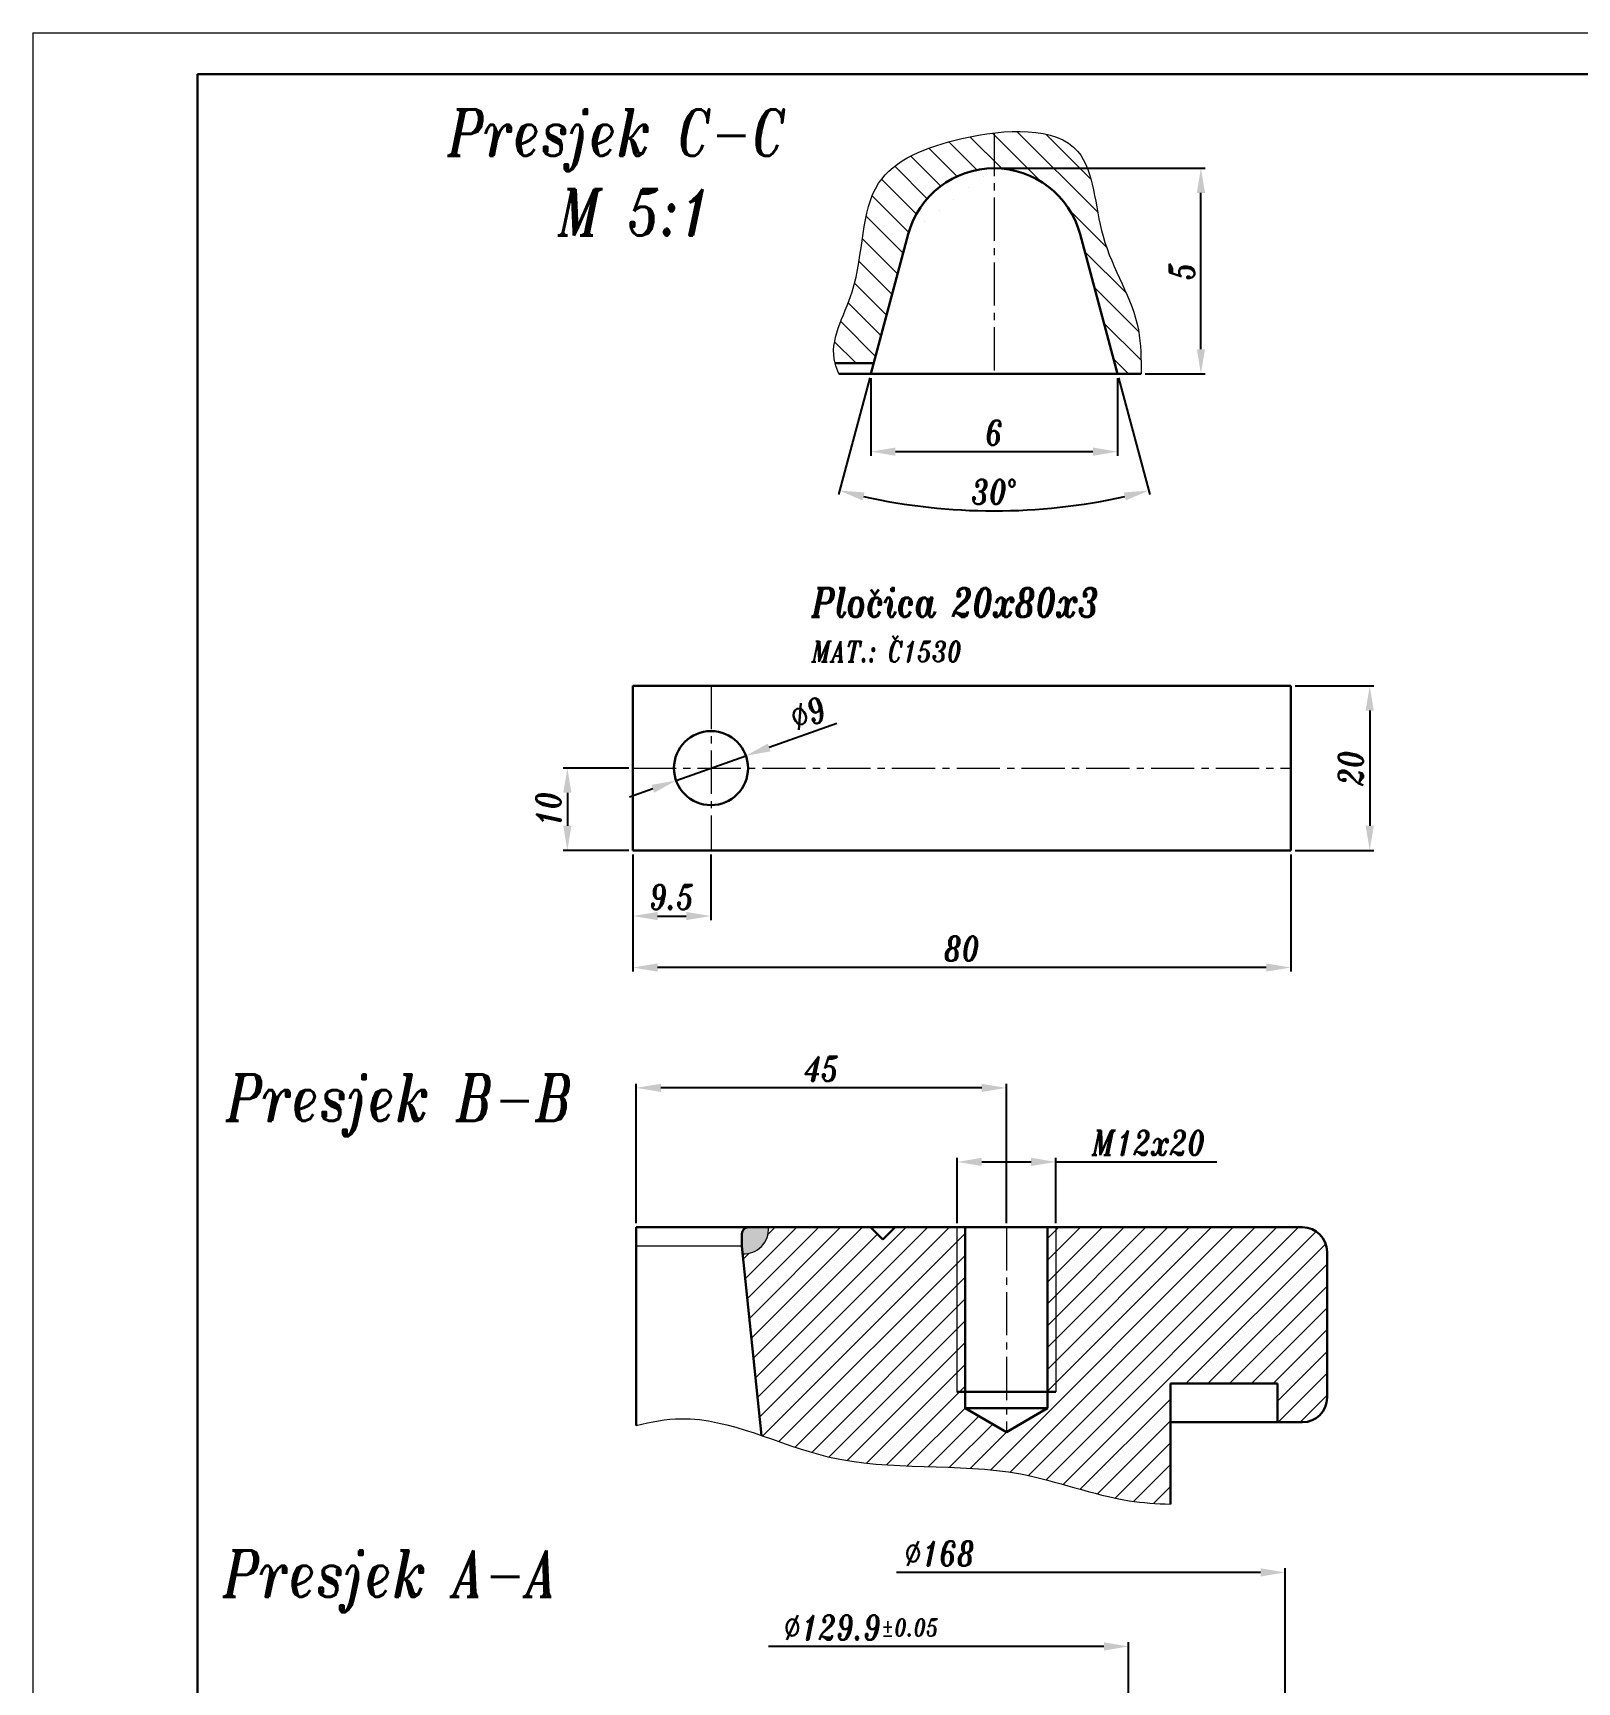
# Model space of a CAD drawing. Extents: x -234 to 858, y -95 to 532.
# Drawn here: x 11.5 to 199.2, y 306 to 506.5 of the extents above; entities that cross this region are included whole.
import ezdxf

# ---------------------------------------------------------------- set-up
doc = ezdxf.new("R2010")
doc.units = 0
doc.header["$LTSCALE"] = 7
doc.header["$MEASUREMENT"] = 0
doc.linetypes.add('CENTER2', pattern=[1.125, 0.75, -0.125, 0.125, -0.125])
doc.layers.get('0').update_dxf_attribs({"linetype": 'CONTINUOUS', "lineweight": 15})
for name, color, linetype, lineweight in [('1', 1, 'CENTER2', 15), ('3', 3, 'CONTINUOUS', 30), ('8', 250, 'CONTINUOUS', 15)]:
    doc.layers.add(name, color=color, linetype=linetype, lineweight=lineweight)
doc.styles.add('ITALICT', font='ITALICT.shx', dxfattribs={"width": 0.8, "height": 3})
doc.dimstyles.get("Standard").update_dxf_attribs({"dimtxt": 3, "dimasz": 3, "dimexe": 0.5, "dimexo": 0.5, "dimgap": 0.8, "dimtad": 1, "dimdsep": 46, "dimtxsty": 'ITALICT', "dimcen": 0.09, "dimazin": 2, "dimtfac": 1, "dimtmove": 0, "dimatfit": 3, "dimfxl": 1, "dimtolj": 1, "dimtzin": 0, "dimarcsym": 0})

# ---------------------------------------------------------------- blocks, each defined once
blk = doc.blocks.new('*D37')
at = {"color": 0, "lineweight": -2, "transparency": 16777216}
for p, q in [((113.35, 464.52), (113.35, 455.07)), ((143.35, 464.52), (143.35, 455.07)), ((116.35, 455.57), (140.35, 455.57))]:
    blk.add_line(p, q, dxfattribs=at)
at = {"color": 0, "transparency": 16777216}
for points in [[(116.35, 456.07), (116.35, 455.07), (113.35, 455.57)], [(140.35, 456.07), (140.35, 455.07), (143.35, 455.57)]]:
    blk.add_solid(points, dxfattribs=at)
at = {"color": 0, "transparency": 16777216, "insert": (128.35, 457.87), "char_height": 3, "attachment_point": 5, "style": 'ITALICT'}
blk.add_mtext('\\A1;6', dxfattribs=at)
blk = doc.blocks.new('*D38')
at = {"color": 0, "lineweight": -2, "transparency": 16777216}
for p, q in [((128.85, 490.02), (153.98, 490.02)), ((153.48, 468.02), (153.48, 487.02)), ((146.71, 465.02), (153.98, 465.02))]:
    blk.add_line(p, q, dxfattribs=at)
at = {"color": 0, "transparency": 16777216}
for points in [[(152.98, 487.02), (153.98, 487.02), (153.48, 490.02)], [(152.98, 468.02), (153.98, 468.02), (153.48, 465.02)]]:
    blk.add_solid(points, dxfattribs=at)
at = {"color": 0, "transparency": 16777216, "insert": (151.18, 477.52), "char_height": 3, "attachment_point": 5, "rotation": 90, "style": 'ITALICT'}
blk.add_mtext('\\A1;5', dxfattribs=at)
blk = doc.blocks.new('*D54')
at = {"color": 0, "lineweight": -2, "transparency": 16777216}
for p, q in [((113.22, 464.53), (109.42, 450.36)), ((143.48, 464.53), (147.27, 450.36))]:
    blk.add_line(p, q, dxfattribs=at)
blk.add_arc((128.35, 521), 72.63, 257.3668, 282.6332, dxfattribs=at)
at = {"color": 0, "transparency": 16777216}
for points in [[(112.34, 449.64), (112.58, 450.61), (109.55, 450.84)], [(144.11, 450.61), (144.35, 449.64), (147.14, 450.84)]]:
    blk.add_solid(points, dxfattribs=at)
at = {"color": 0, "transparency": 16777216, "insert": (128.35, 450.67), "char_height": 3, "attachment_point": 5, "style": 'ITALICT'}
blk.add_mtext('\\A1;30°', dxfattribs=at)
blk = doc.blocks.new('*D59')
at = {"color": 0, "lineweight": -2, "transparency": 16777216}
for p, q in [((109.2, 422.53), (100.99, 419.61)), ((89.68, 415.59), (98.16, 418.6)), ((86.86, 414.58), (84.03, 413.58))]:
    blk.add_line(p, q, dxfattribs=at)
at = {"color": 0, "transparency": 16777216}
for points in [[(100.82, 420.08), (101.16, 419.14), (98.16, 418.6)], [(86.69, 415.06), (87.02, 414.11), (89.68, 415.59)]]:
    blk.add_solid(points, dxfattribs=at)
at = {"color": 0, "transparency": 16777216, "insert": (105.74, 423.74), "char_height": 3, "attachment_point": 5, "rotation": 19.5748, "style": 'ITALICT'}
blk.add_mtext('\\A1;∅9', dxfattribs=at)
blk = doc.blocks.new('*D60')
at = {"color": 0, "lineweight": -2, "transparency": 16777216}
for p, q in [((84.42, 406.6), (84.42, 398.62)), ((93.92, 406.6), (93.92, 398.62)), ((87.42, 399.12), (90.92, 399.12))]:
    blk.add_line(p, q, dxfattribs=at)
at = {"color": 0, "transparency": 16777216}
for points in [[(87.42, 399.62), (87.42, 398.62), (84.42, 399.12)], [(90.92, 399.62), (90.92, 398.62), (93.92, 399.12)]]:
    blk.add_solid(points, dxfattribs=at)
at = {"color": 0, "transparency": 16777216, "insert": (89.17, 401.42), "char_height": 3, "attachment_point": 5, "style": 'ITALICT'}
blk.add_mtext('\\A1;9.5', dxfattribs=at)
blk = doc.blocks.new('*D61')
at = {"color": 0, "lineweight": -2, "transparency": 16777216}
for p, q in [((84.42, 406.6), (84.42, 392.36)), ((164.42, 406.6), (164.42, 392.36)), ((161.42, 392.86), (87.42, 392.86))]:
    blk.add_line(p, q, dxfattribs=at)
at = {"color": 0, "transparency": 16777216}
for points in [[(87.42, 393.36), (87.42, 392.36), (84.42, 392.86)], [(161.42, 393.36), (161.42, 392.36), (164.42, 392.86)]]:
    blk.add_solid(points, dxfattribs=at)
at = {"color": 0, "transparency": 16777216, "insert": (124.42, 395.16), "char_height": 3, "attachment_point": 5, "style": 'ITALICT'}
blk.add_mtext('\\A1;80', dxfattribs=at)
blk = doc.blocks.new('*D62')
at = {"color": 0, "lineweight": -2, "transparency": 16777216}
for p, q in [((83.92, 417.1), (75.96, 417.1)), ((76.46, 414.1), (76.46, 410.1)), ((83.92, 407.1), (75.96, 407.1))]:
    blk.add_line(p, q, dxfattribs=at)
at = {"color": 0, "transparency": 16777216}
for points in [[(75.96, 414.1), (76.96, 414.1), (76.46, 417.1)], [(75.96, 410.1), (76.96, 410.1), (76.46, 407.1)]]:
    blk.add_solid(points, dxfattribs=at)
at = {"color": 0, "transparency": 16777216, "insert": (74.16, 412.1), "char_height": 3, "attachment_point": 5, "rotation": 90, "style": 'ITALICT'}
blk.add_mtext('\\A1;10', dxfattribs=at)
blk = doc.blocks.new('*D63')
at = {"color": 0, "lineweight": -2, "transparency": 16777216}
for p, q in [((164.92, 427.1), (174.5, 427.1)), ((174, 424.1), (174, 410.1)), ((164.92, 407.1), (174.5, 407.1))]:
    blk.add_line(p, q, dxfattribs=at)
at = {"color": 0, "transparency": 16777216}
for points in [[(173.5, 424.1), (174.5, 424.1), (174, 427.1)], [(173.5, 410.1), (174.5, 410.1), (174, 407.1)]]:
    blk.add_solid(points, dxfattribs=at)
at = {"color": 0, "transparency": 16777216, "insert": (171.7, 417.1), "char_height": 3, "attachment_point": 5, "rotation": 90, "style": 'ITALICT'}
blk.add_mtext('\\A1;20', dxfattribs=at)
blk = doc.blocks.new('*D79')
at = {"color": 0, "lineweight": -2, "transparency": 16777216}
for p, q in [((84.83, 361.78), (84.83, 378.73)), ((126.83, 378.23), (87.83, 378.23)), ((129.83, 361.78), (129.83, 378.73))]:
    blk.add_line(p, q, dxfattribs=at)
at = {"color": 0, "transparency": 16777216}
for points in [[(87.83, 378.73), (87.83, 377.73), (84.83, 378.23)], [(126.83, 378.73), (126.83, 377.73), (129.83, 378.23)]]:
    blk.add_solid(points, dxfattribs=at)
at = {"color": 0, "transparency": 16777216, "insert": (107.33, 380.53), "char_height": 3, "attachment_point": 5, "style": 'ITALICT'}
blk.add_mtext('\\A1;45', dxfattribs=at)
blk = doc.blocks.new('*D81')
at = {"color": 0, "lineweight": -2, "transparency": 16777216}
for p, q in [((123.83, 361.78), (123.83, 369.73)), ((126.83, 369.23), (132.83, 369.23)), ((135.83, 361.78), (135.83, 369.73)), ((135.83, 369.23), (155.4, 369.23))]:
    blk.add_line(p, q, dxfattribs=at)
at = {"color": 0, "transparency": 16777216}
for points in [[(126.83, 369.73), (126.83, 368.73), (123.83, 369.23)], [(132.83, 369.73), (132.83, 368.73), (135.83, 369.23)]]:
    blk.add_solid(points, dxfattribs=at)
at = {"color": 0, "transparency": 16777216, "insert": (147.11, 371.53), "char_height": 3, "attachment_point": 5, "style": 'ITALICT'}
blk.add_mtext('\\A1;M12x20', dxfattribs=at)
blk = doc.blocks.new('*D97')
at = {"color": 0, "lineweight": -2, "transparency": 16777216}
for p, q in [((144.68, 292.33), (144.68, 310.83)), ((141.68, 310.33), (100.93, 310.33))]:
    blk.add_line(p, q, dxfattribs=at)
at = {"color": 0, "transparency": 16777216}
blk.add_solid([(141.68, 310.83), (141.68, 309.83), (144.68, 310.33)], dxfattribs=at)
at = {"color": 0, "transparency": 16777216, "insert": (112.2, 312.63), "char_height": 3, "attachment_point": 5, "style": 'ITALICT'}
blk.add_mtext('\\A1;%%c129.9{}{\\H0.71x;\\C3;%%p0.05}', dxfattribs=at)
blk = doc.blocks.new('*D98')
at = {"color": 0, "lineweight": -2, "transparency": 16777216}
for p, q in [((160.73, 319.33), (116.47, 319.33)), ((163.73, 289.33), (163.73, 319.83))]:
    blk.add_line(p, q, dxfattribs=at)
at = {"color": 0, "transparency": 16777216}
blk.add_solid([(160.73, 319.83), (160.73, 318.83), (163.73, 319.33)], dxfattribs=at)
at = {"color": 0, "transparency": 16777216, "insert": (121.73, 321.63), "char_height": 3, "attachment_point": 5, "style": 'ITALICT'}
blk.add_mtext('\\A1;%%c168}', dxfattribs=at)

msp = doc.modelspace()

# ---------------------------------------------------------------- hatches: boundary and pattern name
msp.add_hatch(color=256).paths.add_polyline_path([(97.6751, 358.9846), (97.7718, 358.0534, 0.45103825), (100.9002, 361.2846), (98.4751, 361.2846, 0.41421356), (97.6751, 360.4846)])
at = {"layer": '8'}
h = msp.add_hatch(dxfattribs=at)
h.set_pattern_fill('ANSI31', color=256, scale=18, angle=90, style=0)
h.set_pattern_definition([(135, (-45.5567, -70.2403), (-1.59099, -1.59099), [])])
edge = h.paths.add_edge_path()
edge.add_spline(control_points=[(146.2082, 465.0162), (146.2071, 466.8325), (146.2033, 472.7896), (140.6133, 480.5678), (140.47, 494.0171), (132.5027, 494.8025), (128.3462, 494.3205)], knot_values=[38.78344488, 38.78344488, 38.78344488, 38.78344488, 44.13728275, 56.34364077, 67.06481971, 77.84529561, 77.84529561, 77.84529561, 77.84529561], degree=3, periodic=0)
edge.add_line((128.3462, 494.3205), (128.3462, 490.0162))
edge.add_arc((128.3462, 479.1978), 10.8184, 15, 90, ccw=False)
edge.add_line((138.796, 481.9978), (143.3462, 465.0162))
edge.add_line((143.3462, 465.0162), (146.2082, 465.0162))
edge = h.paths.add_edge_path()
edge.add_spline(control_points=[(128.3462, 494.3205), (127.0267, 494.1675), (121.2118, 493.1171), (111.6203, 489.1706), (112.9053, 476.2495), (108.2575, 469.1258), (108.9981, 466.3162)], knot_values=[1.38110516, 1.38110516, 1.38110516, 1.38110516, 4.80349175, 16.27908698, 29.83644979, 38.78344488, 38.78344488, 38.78344488, 38.78344488], degree=3, periodic=0)
edge.add_line((108.9981, 466.3162), (113.6946, 466.3162))
edge.add_line((113.6946, 466.3162), (117.8964, 481.9978))
edge.add_arc((128.3462, 479.1978), 10.8184, 90, 165, ccw=False)
edge.add_line((128.3462, 490.0162), (128.3462, 494.3205))
h = msp.add_hatch(dxfattribs=at)
h.set_pattern_fill('ANSI31', color=256, scale=15)
h.set_pattern_definition([(45, (0, 23.5673), (-1.325825, 1.325825), [])])
edge = h.paths.add_edge_path()
edge.add_line((124.8251, 341.2846), (123.8251, 341.2846))
edge.add_line((123.8251, 341.2846), (123.8251, 361.2846))
edge.add_line((123.8251, 361.2846), (116.3251, 361.2846))
edge.add_line((116.3251, 361.2846), (114.8251, 359.7846))
edge.add_line((114.8251, 359.7846), (113.3251, 361.2846))
edge.add_line((113.3251, 361.2846), (100.9002, 361.2846))
edge.add_arc((97.9094, 361.0502), 3, -92.629142, 4.479641, ccw=False)
edge.add_line((97.7718, 358.0534), (100.0649, 335.9725))
edge.add_spline(control_points=[(100.0649, 335.9725), (102.7295, 335.0575), (113.0009, 331.1614), (128.513, 333.4201), (141.912, 328.1152), (148.0891, 327.6645), (149.7751, 327.6296)], knot_values=[20.58751759, 20.58751759, 20.58751759, 20.58751759, 28.87204863, 52.37372684, 65.99363569, 71.05994369, 71.05994369, 71.05994369, 71.05994369], degree=3, periodic=0)
edge.add_line((149.7751, 327.6296), (149.7751, 342.2846))
edge.add_line((149.7751, 342.2846), (162.7751, 342.2846))
edge.add_line((162.7751, 342.2846), (162.7751, 337.5846))
edge.add_line((162.7751, 337.5846), (165.8251, 337.5846))
edge.add_arc((165.8251, 340.5846), 3, 270, 360)
edge.add_line((168.8251, 340.5846), (168.8251, 358.2846))
edge.add_arc((165.8251, 358.2846), 3, 0, 90)
edge.add_line((165.8251, 361.2846), (135.8251, 361.2846))
edge.add_line((135.8251, 361.2846), (135.8251, 341.2846))
edge.add_line((135.8251, 341.2846), (134.8251, 341.2846))
edge.add_line((134.8251, 341.2846), (134.8251, 339.2846))
edge.add_line((134.8251, 339.2846), (129.8251, 336.3978))
edge.add_line((129.8251, 336.3978), (124.8251, 339.2846))
edge.add_line((124.8251, 339.2846), (124.8251, 341.2846))
h.paths.add_polyline_path([(124.8251, 361.2846), (123.8251, 361.2846), (123.8251, 341.2846), (124.8251, 341.2846)], flags=17)
h.paths.add_polyline_path([(135.8251, 361.2846), (134.8251, 361.2846), (134.8251, 341.2846), (135.8251, 341.2846)], flags=17)

# ---------------------------------------------------------------- linework, layer by layer
for p, q in [((11.4997, 506.465), (11.4997, -94.1371)), ((11.4997, 506.465), (431.4997, 506.465)), ((123.8251, 361.2846), (123.8251, 341.2846)), ((135.8251, 361.2846), (135.8251, 341.2846))]:
    msp.add_line(p, q)
msp.add_arc((97.9094, 361.0502), 3, 267.370858, 4.479641)
msp.add_spline([(109.4644, 465.0162), (108.9981, 466.3162), (111.084, 475.0167), (114.2942, 488.1885), (124.3969, 493.6313), (138.5121, 492.0557), (141.5766, 481.7818), (145.8825, 470.3602), (146.2082, 465.0162)], degree=3)
msp.add_open_spline([(84.8251, 337.1679), (86.6493, 337.6497), (94.4532, 339.0986), (109.5343, 330.6567), (128.513, 333.4201), (141.912, 328.1152), (148.0891, 327.6645), (149.7751, 327.6296)], degree=3, knots=[4.83527741, 4.83527741, 4.83527741, 4.83527741, 10.44017737, 28.87204863, 52.37372684, 65.99363569, 71.05994369, 71.05994369, 71.05994369, 71.05994369])
at = {"layer": '1'}
for p, q in [((128.3462, 494.3205), (128.3462, 465.0162)), ((93.9236, 427.0972), (93.9236, 407.0972)), ((84.4236, 417.0972), (164.4236, 417.0972)), ((129.8251, 361.2846), (129.8251, 336.3978))]:
    msp.add_line(p, q, dxfattribs=at)
at = {"layer": '3'}
for p, q in [((31.4997, 501.465), (31.4997, -89.1371)), ((31.4997, 501.465), (426.4997, 501.465)), ((113.3462, 465.0162), (117.8964, 481.9978)), ((143.3462, 465.0162), (138.796, 481.9978)), ((113.6946, 466.3162), (108.9981, 466.3162)), ((128.3462, 465.0162), (109.4644, 465.0162)), ((128.3462, 465.0162), (146.2082, 465.0162)), ((84.4236, 427.0972), (164.4236, 427.0972)), ((84.4236, 427.0972), (84.4236, 407.0972)), ((164.4236, 427.0972), (164.4236, 407.0972)), ((84.4236, 407.0972), (164.4236, 407.0972)), ((84.8251, 361.2846), (84.8251, 337.1679)), ((84.8251, 361.2846), (165.8251, 361.2846)), ((114.8251, 359.7846), (113.3251, 361.2846)), ((114.8251, 359.7846), (116.3251, 361.2846)), ((124.8251, 361.2846), (124.8251, 339.2846)), ((134.8251, 361.2846), (134.8251, 339.2846)), ((97.6751, 360.4846), (97.6751, 358.9846)), ((97.6751, 358.9846), (100.0649, 335.9725)), ((168.8251, 358.2846), (168.8251, 340.5846)), ((123.8251, 341.2846), (135.8251, 341.2846)), ((149.7751, 342.2846), (149.7751, 327.6296)), ((149.7751, 342.2846), (162.7751, 342.2846)), ((162.7751, 342.2846), (162.7751, 337.5846)), ((124.8251, 339.2846), (134.8251, 339.2846)), ((124.8251, 339.2846), (129.8251, 336.3978)), ((134.8251, 339.2846), (129.8251, 336.3978)), ((149.7751, 337.5846), (165.8251, 337.5846))]:
    msp.add_line(p, q, dxfattribs=at)
msp.add_circle((93.9236, 417.0972), 4.5, dxfattribs=at)
for centre, radius, start, end in [((128.3462, 479.1978), 10.8184, 15, 165), ((98.4751, 360.4846), 0.8, 90, 180), ((165.8251, 358.2846), 3, 0, 90), ((165.8251, 340.5846), 3, 270, 0)]:
    msp.add_arc(centre, radius, start, end, dxfattribs=at)
at = {"layer": '8'}
msp.add_line((97.6751, 358.9846), (84.8251, 358.9846), dxfattribs=at)

# ---------------------------------------------------------------- texts
at = {"style": 'ITALICT', "width": 0.8}
for s, height, p in [('Presjek C-C', 5.625, (61.8737, 491.5424)), ('M 5:1', 5.625, (75.3209, 481.8515)), ('Pločica 20x80x3', 3.5, (106.158, 435.4851)), ('MAT.: Č1530', 2.5, (106.158, 430.0162)), ('Presjek B-B', 5.625, (34.9548, 374.2159)), ('Presjek A-A', 5.625, (34.584, 316.3708))]:
    msp.add_text(s, height=height, dxfattribs=at).set_placement(p)

# ---------------------------------------------------------------- dimensions: what is measured, and where the dimension line sits
dim = msp.add_linear_dim(base=(153.4797, 490.0162), p1=(146.2082, 465.0162), p2=(128.3462, 490.0162), angle=90, dimstyle='Standard', override={"dimlfac": 0.2})
dim.commit()
dim.dimension.update_dxf_attribs({"geometry": '*D38', "text_midpoint": (151.1797, 477.5162)})
dim = msp.add_angular_dim_2l(base=(122.0161, 448.6428), line1=((113.3462, 465.0162), (117.8964, 481.9978)), line2=((143.3462, 465.0162), (138.796, 481.9978)), dimstyle='Standard')
dim.commit()
dim.dimension.update_dxf_attribs({"geometry": '*D54', "text_midpoint": (128.3462, 450.6664)})
dim = msp.add_linear_dim(base=(143.3462, 455.5677), p1=(113.3462, 465.0162), p2=(143.3462, 465.0162), dimstyle='Standard', override={"dimlfac": 0.2})
dim.commit()
dim.dimension.update_dxf_attribs({"geometry": '*D37', "text_midpoint": (128.3462, 457.8677)})
for base, p1, p2, picture, middle in [((174.0026, 407.0972), (164.4236, 427.0972), (164.4236, 407.0972), '*D63', (171.7026, 417.0972)), ((76.4553, 407.0972), (84.4236, 417.0972), (84.4236, 407.0972), '*D62', (74.1553, 412.0972))]:
    dim = msp.add_linear_dim(base=base, p1=p1, p2=p2, angle=90, dimstyle='Standard')
    dim.commit()
    dim.dimension.update_dxf_attribs({"geometry": picture, "text_midpoint": middle})
dim = msp.add_diameter_dim_2p(p1=(89.6837, 415.5896), p2=(98.1635, 418.6049), dimstyle='Standard')
dim.commit()
dim.dimension.update_dxf_attribs({"geometry": '*D59', "text_midpoint": (105.7382, 423.7394)})
for base, p1, p2, picture, middle in [((93.9236, 399.1163), (84.4236, 407.0972), (93.9236, 407.0972), '*D60', (89.1736, 401.4163)), ((84.4236, 392.8647), (164.4236, 407.0972), (84.4236, 407.0972), '*D61', (124.4236, 395.1647))]:
    dim = msp.add_linear_dim(base=base, p1=p1, p2=p2, dimstyle='Standard')
    dim.commit()
    dim.dimension.update_dxf_attribs({"geometry": picture, "text_midpoint": middle})
dim = msp.add_linear_dim(base=(84.8251, 378.2302), p1=(129.8251, 361.2846), p2=(84.8251, 361.2846), dimstyle='Standard', override={"dimtmove": 0})
dim.commit()
dim.dimension.update_dxf_attribs({"geometry": '*D79', "text_midpoint": (107.3251, 378.2302), "dimtype": 160})
dim = msp.add_linear_dim(base=(135.8251, 369.2302), p1=(123.8251, 361.2846), p2=(135.8251, 361.2846), text='<>x20', dimstyle='Standard', override={"dimpost": 'M<>', "dimtmove": 0})
dim.commit()
dim.dimension.update_dxf_attribs({"geometry": '*D81', "text_midpoint": (147.1108, 371.5302)})
for base, p1, text, override, picture, middle in [((79.7259, 319.333), (163.7259, 288.8253), '<>}', {"dimlfac": 2, "dimpost": '%%c<>', "dimse2": 1, "dimsd2": 1, "dimtol": 0, "dimlim": 0, "dimtp": 0, "dimtm": 0, "dimtfac": 1, "dimtdec": 2, "dimtmove": 0, "dimtolj": 1, "dimtzin": 0}, '*D98', (121.7259, 319.333)), ((79.7259, 310.333), (144.6759, 291.8253), '<>{}{\\H0.71x;\\C3;%%p0.05}', {"dimlfac": 2, "dimpost": '%%c<>', "dimse2": 1, "dimsd2": 1, "dimtp": 0.05, "dimtm": 0.05, "dimtdec": 2, "dimtmove": 0, "dimtzin": 0}, '*D97', (112.2009, 310.333))]:
    dim = msp.add_linear_dim(base=base, p1=p1, p2=(79.7259, 291.8253), text=text, dimstyle='Standard', override=override)
    dim.commit()
    dim.dimension.update_dxf_attribs({"geometry": picture, "text_midpoint": middle, "dimtype": 160})

doc.saveas('drawing.dxf')
